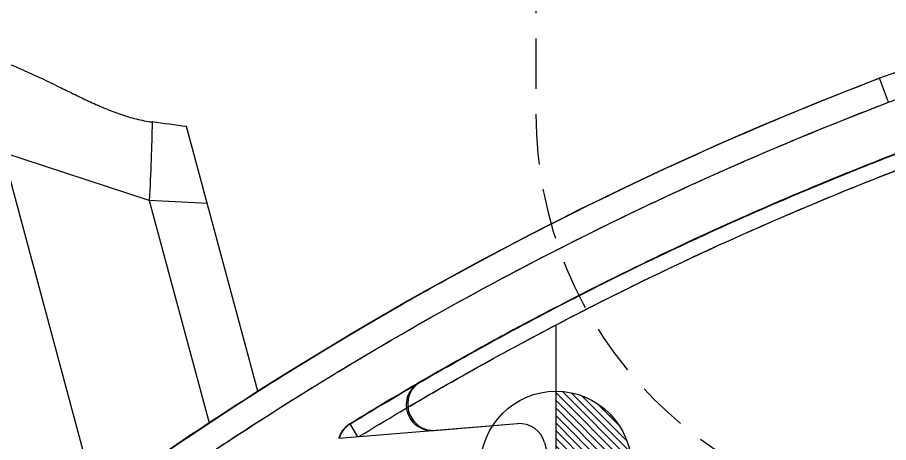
# Model space of a CAD drawing. Header units: millimetres. Extents: x 28656 to 29764, y -21384 to -20601.
# Drawn here: x 29177.99 to 29195.28, y -20787.78 to -20779.35 of the extents above; entities that cross this region are included whole.
import ezdxf

# ---------------------------------------------------------------- set-up
doc = ezdxf.new("R2010")
doc.units = ezdxf.units.MM
doc.header["$LTSCALE"] = 8
for name, pattern in [('CENTER2', [1.125, 0.75, -0.125, 0.125, -0.125]), ('HIDDEN', [0.375, 0.25, -0.125]), ('HIDDEN2', [0.1875, 0.125, -0.0625])]:
    doc.linetypes.add(name, pattern=pattern)
for name, color, linetype in [('Cav-cor', 30, 'Continuous'), ('PIN', 5, 'Continuous'), ('PRODUCT', 1, 'Continuous'), ('SLIDE', 6, 'Continuous'), ('SP', 3, 'Continuous')]:
    doc.layers.add(name, color=color, linetype=linetype)

# ---------------------------------------------------------------- blocks, each defined once
blk = doc.blocks.new('20160826.095208')
at = {"layer": 'SP', "linetype": 'HIDDEN'}
blk.add_circle((0, 0), 16.5, dxfattribs=at)

msp = doc.modelspace()

# ---------------------------------------------------------------- hatches: boundary and pattern name
at = {"layer": 'PIN', "linetype": 'Continuous'}
h = msp.add_hatch(dxfattribs=at)
h.set_pattern_fill('ANSI31', color=3, scale=0.857143, angle=90, style=0)
h.set_pattern_definition([(135, (29364.63615, -20800.47137), (-0.07576144, -0.07576144), [])])
h.paths.add_polyline_path([(29188.68, -20788.266), (29187.18, -20788.266, 0.414214), (29188.68, -20789.766)])
h.paths.add_polyline_path([(29188.68, -20786.766), (29188.68, -20788.266), (29190.18, -20788.266, 0.414214)])

# ---------------------------------------------------------------- linework, layer by layer
at = {"linetype": 'HIDDEN2'}
msp.add_lwpolyline([(29196.28, -20789.266), (29210.28, -20789.266, 0.414214), (29218.28, -20781.266), (29218.28, -20757.266, 0.414214), (29210.28, -20749.266), (29196.28, -20749.266, 0.414214), (29188.28, -20757.266), (29188.28, -20781.266, 0.414214)], format="xyb", close=True, dxfattribs=at)
at = {"layer": 'Cav-cor', "color": 241}
for p, q in [((29195.283, -20781.031), (29195.1, -20780.554)), ((29184.367, -20787.699), (29187.918, -20787.409)), ((29184.588, -20787.413), (29184.593, -20787.415)), ((29184.748, -20787.668), (29184.593, -20787.415))]:
    msp.add_line(p, q, dxfattribs=at)
for centre, radius, start, end in [((29198.748, -20790.08), 10.2, 68.1326, 110.9527), ((29219.611, -20844.59), 68.566, 110.94521, 122.50737), ((29220.332, -20845.773), 69.952, 122.48417, 123.42872), ((29220.693, -20846.318), 70.606, 123.42999, 125.10511), ((29184.86, -20787.85), 0.51, 121.5066, 162.8261), ((29187.96, -20787.917), 0.51, 15.0985, 94.6816)]:
    msp.add_arc(centre, radius, start, end, dxfattribs=at)
for points, knots in [([(29181.486, -20788.214), (29182.562, -20787.487), (29184.757, -20786.094), (29188.161, -20784.194), (29191.67, -20782.493), (29194.07, -20781.495), (29195.283, -20781.031)], [0, 0, 0, 0, 0.249994, 0.5, 0.750006, 1, 1, 1, 1]), ([(29198.481, -20780.954), (29197.268, -20781.359), (29194.862, -20782.235), (29191.335, -20783.753), (29187.9, -20785.471), (29185.68, -20786.745), (29184.588, -20787.413)], [0, 0, 0, 0, 0.249994, 0.5, 0.750006, 1, 1, 1, 1]), ([(29184.593, -20787.415), (29185.684, -20786.747), (29187.904, -20785.473), (29191.337, -20783.756), (29194.863, -20782.239), (29197.268, -20781.363), (29198.481, -20780.959)], [0, 0, 0, 0, 0.249998, 0.499997, 0.749997, 1, 1, 1, 1]), ([(29184.767, -20787.667), (29185.852, -20787.003), (29188.06, -20785.737), (29191.474, -20784.03), (29194.98, -20782.522), (29197.371, -20781.651), (29198.578, -20781.249)], [0, 0, 0, 0, 0.249998, 0.499997, 0.749997, 1, 1, 1, 1]), ([(29184.588, -20787.413), (29184.562, -20787.429), (29184.512, -20787.466), (29184.449, -20787.534), (29184.399, -20787.612), (29184.376, -20787.67), (29184.367, -20787.699)], [0, 0, 0, 0, 0.250004, 0.500009, 0.750014, 1, 1, 1, 1])]:
    msp.add_open_spline(points, degree=3, knots=knots, dxfattribs=at)
at = {"layer": 'PIN', "color": 3, "linetype": 'CENTER2'}
msp.add_line((29188.68, -20791.448), (29188.68, -20785.084), dxfattribs=at)
at = {"layer": 'PIN', "color": 3, "linetype": 'Continuous'}
msp.add_circle((29188.68, -20788.266), 1.5, dxfattribs=at)
at = {"layer": 'PRODUCT'}
for p, q in [((29195.283, -20781.031), (29195.1, -20780.554)), ((29185.96, -20786.596), (29185.969, -20786.595)), ((29186.259, -20787.545), (29187.918, -20787.409)), ((29188.452, -20787.784), (29188.85, -20789.257))]:
    msp.add_line(p, q, dxfattribs=at)
for centre, radius, start, end in [((29198.748, -20790.08), 10.2, 68.1326, 110.9527), ((29187.96, -20787.917), 0.51, 15.0985, 94.6816)]:
    msp.add_arc(centre, radius, start, end, dxfattribs=at)
for points, start_tangent, end_tangent in [([(29195.283, -20781.031), (29195.911, -20780.815), (29196.625, -20780.625), (29197.401, -20780.484), (29198.218, -20780.404), (29199.053, -20780.395), (29199.883, -20780.457)], (0.933881, 0.357584), (0.99312, -0.1171)), ([(29179.643, -20788.872), (29191.23, -20782.173), (29195.1, -20780.554)], (0.813676, 0.581318), (0.933876, 0.357596)), ([(29189.873, -20782.808), (29191.23, -20782.173), (29195.1, -20780.554)], (0.901039, 0.433737), (0.933876, 0.357596)), ([(29181.486, -20788.214), (29185.913, -20785.463), (29190.512, -20783.068), (29195.283, -20781.031)], (0.828936, 0.559343), (0.933874, 0.357602)), ([(29198.481, -20780.954), (29194.171, -20782.553), (29189.99, -20784.437), (29185.96, -20786.596)], (-0.948782, -0.315931), (-0.864948, -0.501862)), ([(29185.969, -20786.595), (29187.732, -20785.607), (29189.504, -20784.683), (29191.285, -20783.821), (29193.074, -20783.019), (29194.87, -20782.275), (29196.672, -20781.589), (29198.481, -20780.959)], (0.86501, 0.501755), (0.948774, 0.315954)), ([(29185.741, -20787.082), (29187.322, -20786.18), (29188.91, -20785.329), (29190.506, -20784.529), (29192.109, -20783.779), (29193.718, -20783.077), (29195.333, -20782.422), (29196.953, -20781.813), (29198.578, -20781.249)], (0.861687, 0.507441), (0.948774, 0.315955)), ([(29188.18, -20783.652), (29189.873, -20782.808)], (0.888703, 0.458484), (0.901039, 0.433737)), ([(29184.85, -20785.489), (29188.18, -20783.652)], (0.861958, 0.506979), (0.888703, 0.458484)), ([(29182.907, -20786.675), (29184.85, -20785.489)], (0.844856, 0.534995), (0.861958, 0.506979)), ([(29180.451, -20788.303), (29182.907, -20786.675)], (0.821675, 0.569956), (0.844856, 0.534995)), ([(29185.96, -20786.596), (29185.828, -20786.705), (29185.74, -20786.852), (29185.706, -20787.019), (29185.729, -20787.189), (29185.807, -20787.341), (29185.931, -20787.459), (29186.088, -20787.53), (29186.259, -20787.545)], (-0.864948, -0.501862), (0.996664, 0.081618)), ([(29185.969, -20786.595), (29185.874, -20786.672), (29185.805, -20786.766), (29185.761, -20786.87), (29185.74, -20786.977), (29185.741, -20787.082)], (-0.850376, -0.526175), (0.095464, -0.995433)), ([(29185.741, -20787.082), (29185.779, -20787.233), (29185.862, -20787.366), (29185.983, -20787.469), (29186.132, -20787.53), (29186.259, -20787.543)], (0.095464, -0.995433), (0.999846, 0.017573))]:
    msp.add_spline(points, degree=3, dxfattribs=dict(at, start_tangent=start_tangent, end_tangent=end_tangent))
at = {"layer": 'SLIDE'}
for p, q in [((29182.763, -20786.766), (29181.346, -20781.514)), ((29177.695, -20782.031), (29179.593, -20789.067)), ((29180.605, -20782.98), (29177.695, -20782.031)), ((29180.605, -20782.98), (29181.795, -20787.394)), ((29181.758, -20783.041), (29180.605, -20782.98))]:
    msp.add_line(p, q, dxfattribs=at)
msp.add_arc((29157.418, -20958.392), 178.489, 82.29565, 82.51682, dxfattribs=at)
for points, knots in [([(29175.791, -20779.773), (29176.007, -20779.784), (29176.436, -20779.837), (29177.066, -20779.991), (29177.677, -20780.205), (29178.271, -20780.463), (29178.756, -20780.698), (29179.144, -20780.888), (29179.436, -20781.027), (29179.732, -20781.158), (29180.034, -20781.274), (29180.344, -20781.368), (29180.556, -20781.409), (29180.663, -20781.423)], [0, 0, 0, 0, 0.124963, 0.249945, 0.374941, 0.499949, 0.624965, 0.687473, 0.749983, 0.812492, 0.875, 0.937503, 1, 1, 1, 1]), ([(29180.663, -20781.423), (29180.658, -20781.672), (29180.642, -20782.191), (29180.619, -20782.71), (29180.605, -20782.98)], [0, 0, 0, 0, 0.479392, 1, 1, 1, 1])]:
    msp.add_open_spline(points, degree=3, knots=knots, dxfattribs=at)

# ---------------------------------------------------------------- block references
at = {"layer": 'SP'}
msp.add_blockref('20160826.095208', (29165.28, -20763.266), dxfattribs=at)

doc.saveas('drawing.dxf')
